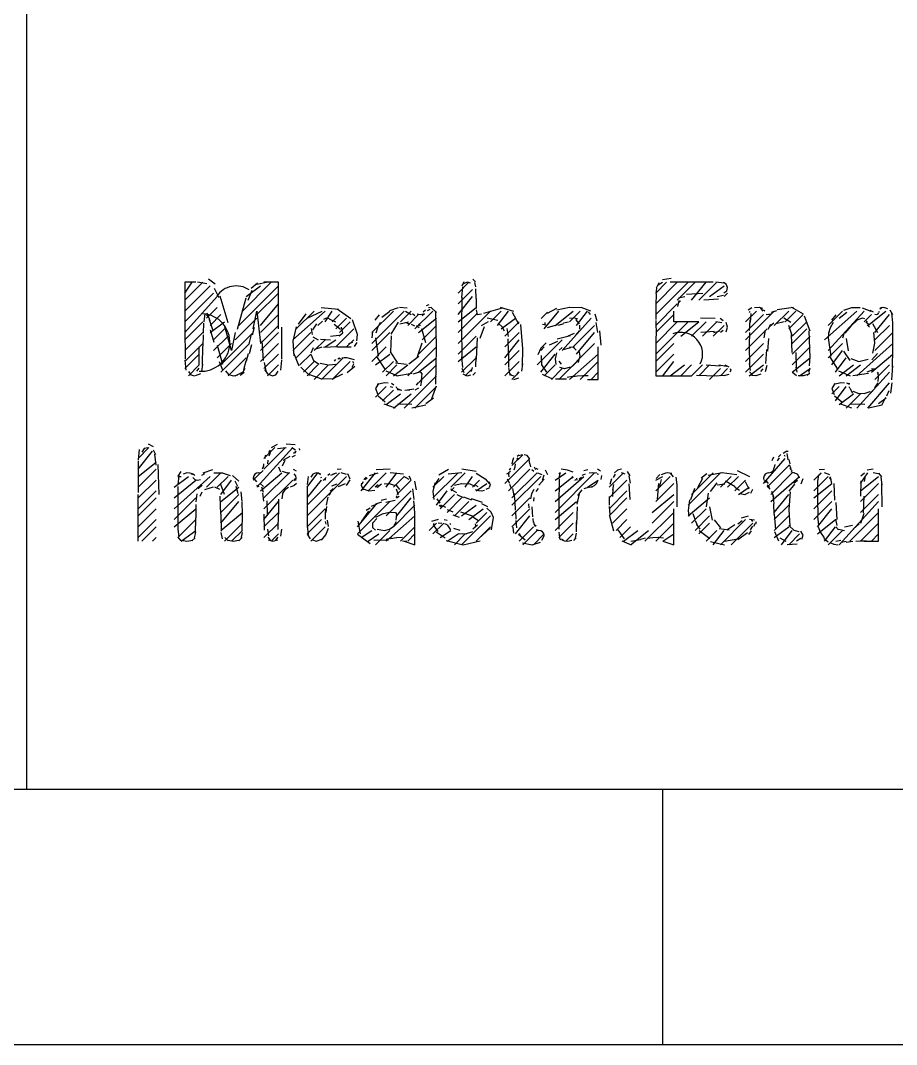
# Model space of a CAD drawing. Header units: millimetres. Extents: x 35 to 1147, y 31 to 824.
# Drawn here: x 762.07 to 791.32, y 31 to 65.18 of the extents above; entities that cross this region are included whole.
import ezdxf

# ---------------------------------------------------------------- set-up
doc = ezdxf.new("R2010")
doc.units = ezdxf.units.MM
for name, color, linetype in [('ARCS', 4, 'Continuous'), ('CURVES', 6, 'Continuous'), ('LINES', 7, 'Continuous'), ('RECTANGLES', 3, 'Continuous')]:
    doc.layers.add(name, color=color, linetype=linetype)

msp = doc.modelspace()

# ---------------------------------------------------------------- linework, layer by layer
at = {"layer": 'ARCS'}
for centre, radius, start, end in [((769.27, 55.54), 0.778, 55.7131, 146.3099), ((768.1, 54.43), 0.962, 266.5318, 86.3086), ((784.12, 54.04), 0.726, 333.4349, 111.8014)]:
    msp.add_arc(centre, radius, start, end, dxfattribs=at)
at = {"layer": 'CURVES'}
for p, q in [((767.92, 56.44), (767.56, 56.44)), ((767.56, 56.44), (767.56, 54.88)), ((768.288, 56.392), (767.98, 56.44)), ((768.57, 56.372), (768.347, 56.54)), ((769.986, 56.411), (769.776, 56.229)), ((770.286, 56.436), (769.961, 56.36)), ((770.68, 56.44), (770.2, 56.44)), ((770.68, 54.88), (770.68, 56.44)), ((776.873, 56.456), (776.804, 56.307)), ((776.98, 56.44), (776.844, 56.377)), ((777.101, 56.414), (776.98, 56.44)), ((777.265, 56.452), (777.173, 56.545)), ((777.279, 56.282), (777.245, 56.427)), ((783.387, 56.42), (783.292, 56.242)), ((783.511, 56.432), (783.357, 56.34)), ((783.794, 56.56), (783.503, 56.523)), ((784.48, 56.44), (783.76, 56.44)), ((785.2, 56.44), (784.48, 56.44)), ((785.553, 56.408), (785.285, 56.44)), ((785.636, 56.378), (785.538, 56.436)), ((768.701, 55.92), (768.55, 56.236)), ((769.799, 56.167), (769.657, 55.828)), ((776.831, 56.289), (776.8, 55.928)), ((777.28, 55.9), (777.271, 56.224)), ((783.307, 56.238), (783.281, 56.061)), ((783.298, 56.067), (783.284, 55.667)), ((784.854, 56.061), (784.307, 56.029)), ((785.557, 56.089), (785.649, 56.159)), ((785.68, 56.26), (785.636, 56.378)), ((785.649, 56.159), (785.68, 56.26)), ((769.004, 55.089), (768.734, 55.98)), ((769.589, 55.912), (769.3, 54.86)), ((776.806, 55.937), (776.8, 54.94)), ((777.28, 55.9), (777.287, 55.566)), ((784.057, 55.833), (784.005, 55.629)), ((784.109, 55.825), (784.013, 55.728)), ((784.253, 55.958), (784.039, 55.906)), ((784.882, 55.855), (785.375, 55.885)), ((785.327, 55.963), (785.545, 56.006)), ((768.22, 55.399), (768.195, 55.12)), ((768.405, 55.152), (768.307, 55.413)), ((769.84, 54.88), (769.96, 55.48)), ((769.96, 55.48), (770.08, 54.4)), ((771.593, 55.382), (771.346, 55.039)), ((772.127, 55.465), (771.635, 55.233)), ((772.683, 55.534), (772.106, 55.583)), ((773.099, 55.214), (772.643, 55.541)), ((774.397, 55.462), (774.134, 55.266)), ((774.686, 55.59), (774.391, 55.491)), ((774.983, 55.58), (774.722, 55.593)), ((775.117, 55.357), (774.924, 55.467)), ((775.158, 55.398), (775.241, 55.33)), ((775.32, 55.39), (775.42, 55.36)), ((775.42, 55.36), (775.52, 55.39)), ((775.479, 55.33), (775.562, 55.398)), ((775.596, 55.507), (775.518, 55.442)), ((775.709, 55.692), (775.614, 55.655)), ((775.734, 55.535), (775.649, 55.486)), ((775.78, 55.6), (775.693, 55.587)), ((775.96, 55.426), (775.78, 55.6)), ((775.96, 54.25), (775.94, 55.47)), ((777.28, 55.523), (777.317, 55.367)), ((777.285, 55.395), (777.338, 55.36)), ((777.331, 55.36), (777.458, 55.384)), ((778.156, 55.571), (777.526, 55.392)), ((778.539, 55.464), (778.1, 55.594)), ((778.712, 55.041), (778.498, 55.433)), ((779.666, 55.439), (779.458, 55.225)), ((779.963, 55.562), (779.653, 55.399)), ((780.404, 55.593), (779.98, 55.512)), ((780.823, 55.585), (780.414, 55.593)), ((781.116, 55.48), (780.796, 55.594)), ((781.107, 55.367), (781.036, 55.452)), ((781.324, 55.146), (781.253, 55.376)), ((783.284, 55.67), (783.28, 55.195)), ((783.88, 55.12), (783.88, 55.48)), ((786.493, 55.587), (786.368, 55.512)), ((786.418, 55.462), (786.4, 55.426)), ((786.458, 55.398), (786.432, 55.095)), ((786.741, 55.598), (786.579, 55.582)), ((786.851, 55.559), (786.729, 55.599)), ((786.871, 55.477), (786.79, 55.576)), ((786.883, 55.521), (786.922, 55.483)), ((786.97, 55.374), (787.076, 55.36)), ((786.976, 55.361), (787.118, 55.385)), ((787.147, 55.438), (787.322, 55.495)), ((787.877, 55.596), (787.335, 55.519)), ((788.215, 55.38), (787.822, 55.598)), ((789.661, 55.426), (789.409, 55.231)), ((789.813, 55.59), (789.544, 55.492)), ((790.106, 55.582), (789.813, 55.59)), ((790.478, 55.465), (790.182, 55.574)), ((790.426, 55.509), (790.537, 55.456)), ((790.591, 55.374), (790.66, 55.36)), ((790.66, 55.36), (790.706, 55.382)), ((790.706, 55.382), (790.72, 55.42)), ((790.735, 55.46), (790.72, 55.42)), ((790.841, 55.594), (790.762, 55.566)), ((790.817, 55.58), (790.766, 55.541)), ((790.9, 55.6), (790.793, 55.589)), ((791.027, 55.548), (790.9, 55.6)), ((791.195, 55.355), (791.111, 55.513)), ((791.2, 55.088), (791.167, 55.42)), ((768.184, 55.074), (768.165, 54.738)), ((768.298, 55.342), (768.28, 55.306)), ((768.494, 54.85), (768.384, 55.185)), ((771.953, 55.047), (771.821, 54.857)), ((772.159, 55.145), (772.001, 54.999)), ((772.278, 55.239), (772.184, 55.198)), ((772.373, 55.224), (772.278, 55.239)), ((772.6, 55.104), (772.393, 55.205)), ((772.759, 54.862), (772.548, 55.028)), ((773.32, 54.7), (773.151, 55.185)), ((774.049, 55.351), (773.904, 55.177)), ((774.08, 55.092), (773.988, 54.923)), ((774.679, 55.112), (774.433, 54.702)), ((775.029, 55.106), (774.733, 55.037)), ((775.077, 55.037), (774.968, 55.079)), ((775.234, 54.969), (775.128, 55.026)), ((775.431, 54.985), (775.367, 55.054)), ((777.681, 55.119), (777.449, 54.985)), ((778.011, 55.162), (777.657, 55.239)), ((778.156, 54.951), (778.018, 55.07)), ((778.84, 54.22), (778.778, 55.033)), ((779.505, 55.042), (779.656, 55.004)), ((779.572, 55.096), (779.582, 55.014)), ((779.661, 54.933), (780.017, 55.034)), ((780.202, 55.056), (780.027, 55.002)), ((780.37, 55.105), (780.203, 55.072)), ((780.549, 55.24), (780.404, 55.228)), ((780.675, 55.213), (780.576, 55.24)), ((780.736, 55.056), (780.618, 55.195)), ((781.344, 54.764), (781.29, 55.098)), ((783.28, 55.161), (783.29, 54.649)), ((784.72, 55.12), (783.88, 55.12)), ((785.265, 55.233), (784.78, 55.24)), ((785.482, 55.088), (785.283, 55.12)), ((785.532, 55.157), (785.431, 55.233)), ((785.68, 54.94), (785.633, 55.101)), ((786.422, 55.191), (786.404, 54.827)), ((787.116, 55.035), (787.025, 54.863)), ((787.222, 55.07), (787.09, 54.96)), ((787.573, 55.119), (787.285, 55.056)), ((787.794, 55.1), (787.558, 55.239)), ((788.434, 54.811), (788.242, 55.304)), ((789.2, 55.092), (789.108, 54.923)), ((789.289, 55.351), (789.144, 55.177)), ((790.015, 55.189), (789.792, 54.979)), ((790.18, 55.24), (789.99, 55.172)), ((790.257, 55.223), (790.18, 55.24)), ((790.355, 55.12), (790.272, 55.166)), ((790.384, 55.041), (790.299, 55.102)), ((790.696, 54.756), (790.527, 55.047)), ((791.2, 54.226), (791.194, 55.078)), ((767.56, 54.94), (767.565, 53.876)), ((768.168, 54.69), (768.16, 54.305)), ((768.536, 54.432), (768.42, 54.845)), ((769.12, 54.16), (768.88, 55)), ((769.24, 54.76), (769.12, 54.16)), ((769.774, 54.692), (769.694, 54.387)), ((769.877, 54.931), (769.807, 54.671)), ((770.795, 53.875), (770.8, 54.94)), ((771.28, 54.951), (771.166, 54.477)), ((771.777, 54.896), (771.805, 54.701)), ((772.71, 54.647), (772.828, 54.756)), ((772.828, 54.756), (772.794, 54.94)), ((773.301, 54.48), (773.32, 54.7)), ((773.82, 54.802), (773.8, 54.58)), ((773.988, 54.923), (773.934, 54.739)), ((775.382, 54.923), (775.291, 54.987)), ((775.599, 54.42), (775.471, 54.889)), ((776.8, 54.94), (776.806, 53.943)), ((777.548, 54.955), (777.406, 54.565)), ((778.227, 54.805), (778.156, 54.951)), ((778.359, 54.634), (778.32, 54.894)), ((780.358, 54.655), (780.57, 54.741)), ((780.619, 54.686), (780.736, 54.821)), ((780.745, 54.869), (780.746, 55.01)), ((781.458, 54.339), (781.418, 54.819)), ((784.788, 54.774), (785.237, 54.804)), ((785.205, 54.763), (785.404, 54.806)), ((785.441, 54.771), (785.532, 54.844)), ((785.634, 54.78), (785.68, 54.94)), ((786.406, 54.758), (786.4, 54.34)), ((786.939, 54.84), (786.886, 54.582)), ((787.836, 54.662), (787.72, 54.996)), ((787.84, 54.1), (787.809, 54.697)), ((788.437, 53.915), (788.401, 54.823)), ((789.06, 54.802), (789.04, 54.58)), ((789.108, 54.923), (789.054, 54.739)), ((789.576, 54.754), (789.52, 54.577)), ((789.792, 54.979), (789.595, 54.738)), ((790.421, 54.941), (790.34, 55.015)), ((790.599, 54.404), (790.559, 54.764)), ((769.779, 54.354), (769.701, 54.052)), ((770.132, 54.487), (770.178, 53.829)), ((771.166, 54.487), (771.197, 53.984)), ((771.834, 54.622), (772.015, 54.523)), ((772.087, 54.545), (772.42, 54.52)), ((772.42, 54.64), (772.701, 54.679)), ((773.03, 54.4), (773.162, 54.436)), ((773.225, 54.301), (773.317, 54.429)), ((773.92, 54.58), (774.01, 53.973)), ((774.442, 54.647), (774.421, 54.123)), ((775.328, 53.96), (775.479, 54.414)), ((777.323, 54.584), (777.28, 53.878)), ((778.36, 54.101), (778.35, 54.547)), ((779.622, 54.414), (779.442, 54.242)), ((779.996, 54.467), (779.722, 54.338)), ((780.429, 54.655), (779.992, 54.54)), ((783.28, 54.64), (783.28, 53.32)), ((787.04, 54.562), (787.01, 54.143)), ((789.04, 54.58), (789.13, 53.972)), ((789.64, 54.565), (789.708, 54.153)), ((790.526, 54.078), (790.599, 54.41)), ((768.149, 53.691), (768.159, 54.294)), ((768.642, 54.337), (768.818, 53.704)), ((769.669, 54.056), (769.606, 53.806)), ((771.187, 54.082), (771.366, 53.649)), ((771.843, 54.251), (771.762, 54.076)), ((771.764, 54.045), (771.857, 53.832)), ((772.127, 54.277), (771.888, 54.194)), ((772.66, 54.28), (772.192, 54.257)), ((772.66, 54.28), (773.109, 54.287)), ((774.41, 54.117), (774.65, 53.764)), ((775.933, 53.043), (775.96, 54.237)), ((778.36, 54.1), (778.367, 53.617)), ((778.833, 53.655), (778.84, 54.22)), ((779.442, 54.242), (779.34, 54.021)), ((779.968, 54.082), (779.921, 53.887)), ((780.153, 54.267), (780.056, 54.174)), ((780.44, 54.255), (780.184, 54.18)), ((780.565, 54.261), (780.404, 54.275)), ((780.622, 54.178), (780.523, 54.269)), ((780.76, 53.98), (780.719, 54.161)), ((781.36, 53.2), (781.36, 54.28)), ((786.4, 54.34), (786.406, 53.651)), ((786.955, 53.734), (786.985, 54.2)), ((787.96, 54.1), (787.966, 53.586)), ((789.552, 54.136), (789.758, 53.832)), ((790.498, 53.85), (790.689, 54.063)), ((791.19, 53.596), (791.2, 54.22)), ((767.56, 53.842), (767.593, 53.502)), ((768.121, 53.459), (768.16, 53.71)), ((768.7, 53.799), (768.817, 53.513)), ((769.529, 53.532), (769.611, 53.813)), ((770.204, 53.759), (770.257, 53.485)), ((770.768, 53.504), (770.8, 53.842)), ((771.857, 53.832), (772.038, 53.705)), ((772.075, 53.74), (772.354, 53.682)), ((772.377, 53.681), (772.599, 53.705)), ((772.556, 53.802), (772.6, 53.86)), ((772.723, 53.911), (772.662, 53.876)), ((772.741, 53.905), (772.72, 53.86)), ((772.888, 53.92), (772.805, 53.905)), ((772.993, 53.913), (772.874, 53.92)), ((773.219, 53.852), (773.01, 53.912)), ((773.143, 53.609), (773.199, 53.722)), ((773.2, 53.734), (773.165, 53.795)), ((773.958, 53.96), (774.233, 53.538)), ((774.595, 53.746), (774.957, 53.703)), ((775.035, 53.716), (775.369, 53.973)), ((776.8, 53.952), (776.831, 53.591)), ((777.27, 53.622), (777.28, 53.961)), ((778.805, 53.475), (778.84, 53.716)), ((779.456, 53.991), (779.468, 53.689)), ((779.468, 53.689), (779.637, 53.443)), ((779.921, 53.887), (779.947, 53.692)), ((780.049, 53.804), (780.125, 53.707)), ((780.503, 53.64), (780.681, 53.819)), ((780.698, 53.761), (780.76, 53.98)), ((785.427, 53.642), (784.96, 53.669)), ((785.647, 53.633), (785.382, 53.675)), ((785.737, 53.607), (785.6, 53.668)), ((786.4, 53.725), (786.433, 53.499)), ((786.947, 53.458), (786.997, 53.675)), ((788.419, 53.646), (788.438, 53.962)), ((789.079, 53.96), (789.35, 53.54)), ((789.792, 53.897), (790.058, 53.8)), ((790.056, 53.8), (790.371, 53.878)), ((767.683, 53.467), (767.761, 53.35)), ((767.761, 53.35), (767.885, 53.322)), ((767.919, 53.324), (768.097, 53.394)), ((767.962, 53.472), (768.033, 53.57)), ((768.915, 53.479), (769.021, 53.366)), ((769.021, 53.366), (769.18, 53.32)), ((769.18, 53.32), (769.323, 53.345)), ((769.402, 53.338), (769.535, 53.434)), ((769.483, 53.404), (769.572, 53.568)), ((770.214, 53.531), (770.318, 53.382)), ((770.318, 53.382), (770.458, 53.323)), ((770.475, 53.322), (770.6, 53.35)), ((770.6, 53.35), (770.677, 53.468)), ((771.427, 53.607), (771.724, 53.324)), ((771.722, 53.357), (772.121, 53.214)), ((772.488, 53.22), (772.838, 53.379)), ((772.979, 53.424), (773.232, 53.636)), ((774.269, 53.48), (774.661, 53.321)), ((774.625, 53.322), (775.145, 53.401)), ((775.418, 53.455), (775.186, 53.375)), ((775.452, 53.431), (775.402, 53.437)), ((775.48, 53.378), (775.452, 53.431)), ((775.461, 53.177), (775.478, 53.39)), ((776.804, 53.573), (776.873, 53.424)), ((776.844, 53.383), (776.98, 53.32)), ((776.98, 53.32), (777.104, 53.347)), ((777.127, 53.456), (777.159, 53.597)), ((777.174, 53.336), (777.266, 53.43)), ((778.36, 53.597), (778.395, 53.39)), ((778.368, 53.447), (778.449, 53.345)), ((778.388, 53.362), (778.54, 53.32)), ((778.64, 53.351), (778.714, 53.453)), ((779.484, 53.378), (779.834, 53.214)), ((780.062, 53.605), (780.239, 53.561)), ((780.247, 53.561), (780.44, 53.622)), ((780.871, 53.316), (780.662, 53.301)), ((781.026, 53.318), (780.847, 53.318)), ((783.28, 53.32), (784.48, 53.32)), ((784.636, 53.334), (785.311, 53.321)), ((785.236, 53.32), (785.577, 53.34)), ((785.566, 53.324), (785.737, 53.375)), ((785.766, 53.446), (785.8, 53.5)), ((785.8, 53.5), (785.774, 53.55)), ((786.407, 53.452), (786.517, 53.331)), ((786.475, 53.339), (786.622, 53.323)), ((786.639, 53.324), (786.799, 53.382)), ((786.794, 53.467), (786.868, 53.555)), ((787.851, 53.438), (787.977, 53.325)), ((787.96, 53.607), (787.993, 53.434)), ((788.039, 53.332), (788.199, 53.324)), ((788.216, 53.325), (788.384, 53.378)), ((788.341, 53.339), (788.421, 53.42)), ((788.397, 53.434), (788.438, 53.582)), ((789.387, 53.482), (789.776, 53.321)), ((789.857, 53.323), (790.385, 53.401)), ((790.545, 53.519), (790.327, 53.444)), ((790.615, 53.544), (790.487, 53.552)), ((790.72, 53.387), (790.685, 53.435)), ((790.72, 53.26), (790.709, 53.432)), ((791.165, 53.182), (791.197, 53.653)), ((772.121, 53.214), (772.539, 53.225)), ((774.021, 53.062), (773.92, 52.899)), ((774.22, 53.08), (773.982, 53.025)), ((774.346, 53.07), (774.22, 53.08)), ((774.537, 53.006), (774.457, 53.056)), ((775.296, 53.002), (775.351, 53.084)), ((775.435, 52.98), (775.474, 53.157)), ((775.81, 52.56), (775.959, 52.984)), ((778.54, 53.2), (778.707, 53.251)), ((779.931, 53.216), (780.299, 53.222)), ((780.504, 53.297), (780.328, 53.265)), ((780.662, 53.301), (780.454, 53.277)), ((781, 53.2), (781.36, 53.2)), ((789.261, 53.062), (789.16, 52.899)), ((789.46, 53.08), (789.222, 53.025)), ((789.58, 53.072), (789.46, 53.08)), ((789.76, 53.049), (789.652, 53.075)), ((789.751, 53.027), (789.68, 53.063)), ((790.597, 52.917), (790.663, 53.018)), ((790.65, 52.965), (790.7, 53.097)), ((790.703, 53.127), (790.72, 53.26)), ((791.13, 52.739), (791.179, 53.079)), ((773.92, 52.899), (773.999, 52.697)), ((774.013, 52.646), (774.249, 52.446)), ((774.504, 52.927), (774.408, 52.954)), ((774.64, 52.9), (774.619, 52.945)), ((774.64, 52.9), (774.671, 52.848)), ((774.672, 52.857), (774.805, 52.84)), ((774.674, 52.878), (774.753, 52.848)), ((774.908, 52.84), (775.072, 52.846)), ((774.987, 52.848), (775.208, 52.884)), ((775.247, 52.848), (775.373, 52.911)), ((789.16, 52.899), (789.239, 52.697)), ((789.253, 52.646), (789.489, 52.446)), ((789.76, 52.9), (789.734, 52.949)), ((789.76, 52.9), (789.854, 52.742)), ((789.865, 52.8), (790.066, 52.73)), ((790.025, 52.733), (790.275, 52.725)), ((790.237, 52.723), (790.444, 52.789)), ((790.447, 52.758), (790.532, 52.829)), ((790.999, 52.652), (791.073, 52.823)), ((774.207, 52.387), (774.579, 52.248)), ((774.673, 52.378), (775.139, 52.37)), ((775.139, 52.25), (775.601, 52.354)), ((775.6, 52.391), (775.856, 52.581)), ((789.447, 52.387), (789.819, 52.248)), ((789.793, 52.378), (790.259, 52.37)), ((790.379, 52.25), (790.841, 52.354)), ((790.72, 52.391), (790.976, 52.581)), ((766.513, 50.951), (766.342, 51.037)), ((770.64, 51.028), (770.443, 50.917)), ((771.237, 51.016), (770.943, 51.039)), ((766.033, 50.858), (766, 50.518)), ((766.201, 50.89), (766.123, 50.773)), ((766.325, 50.918), (766.201, 50.89)), ((766.594, 50.679), (766.513, 50.831)), ((766.599, 50.337), (766.556, 50.698)), ((770.249, 50.672), (770.215, 50.543)), ((770.408, 50.832), (770.354, 50.76)), ((770.41, 50.743), (770.362, 50.633)), ((770.943, 50.919), (770.65, 50.88)), ((771.063, 50.629), (770.826, 50.487)), ((771.253, 50.835), (771.134, 50.917)), ((771.137, 50.611), (771.252, 50.665)), ((771.191, 50.737), (771.28, 50.806)), ((771.228, 50.734), (771.267, 50.792)), ((771.396, 50.837), (771.391, 50.892)), ((778.681, 50.585), (778.636, 50.522)), ((778.713, 50.667), (778.649, 50.623)), ((778.833, 50.677), (778.655, 50.633)), ((778.991, 50.655), (778.882, 50.679)), ((779.069, 50.562), (778.991, 50.655)), ((787.213, 50.598), (787.16, 50.485)), ((787.46, 50.695), (787.374, 50.616)), ((787.66, 50.8), (787.535, 50.721)), ((787.599, 50.63), (787.577, 50.667)), ((787.697, 50.787), (787.632, 50.793)), ((787.7, 50.517), (787.671, 50.729)), ((766.005, 50.484), (766, 49.42)), ((766.697, 49.355), (766.668, 50.359)), ((770.151, 50.216), (770.193, 50.314)), ((770.187, 50.262), (770.2, 50.38)), ((770.331, 50.499), (770.32, 50.38)), ((770.682, 50.285), (770.756, 50.113)), ((770.902, 50.486), (770.803, 50.301)), ((778.493, 50.484), (778.48, 50.38)), ((778.53, 50.578), (778.493, 50.484)), ((778.549, 50.179), (778.587, 50.275)), ((778.587, 50.275), (778.6, 50.38)), ((779.08, 50.38), (779.055, 50.524)), ((779.08, 50.38), (779.098, 50.278)), ((779.218, 50.278), (779.264, 50.195)), ((787.228, 50.197), (787.24, 50.26)), ((787.258, 50.362), (787.24, 50.26)), ((787.404, 50.575), (787.333, 50.478)), ((787.725, 50.524), (787.753, 50.379)), ((787.74, 50.356), (787.796, 50.223)), ((767.354, 49.976), (767.32, 49.688)), ((767.421, 50.125), (767.327, 49.963)), ((767.62, 50.08), (767.501, 50.035)), ((767.721, 50.071), (767.62, 50.08)), ((767.817, 50.043), (767.721, 50.071)), ((767.848, 50.013), (767.773, 50.051)), ((767.827, 49.925), (767.896, 49.861)), ((767.893, 49.995), (767.838, 50.051)), ((768.122, 50.005), (768.228, 50.052)), ((768.478, 50.178), (768.162, 50.065)), ((768.829, 50.071), (768.525, 50.063)), ((769.084, 49.979), (768.811, 50.072)), ((769.361, 49.799), (769.145, 49.995)), ((769.856, 49.974), (769.84, 49.9)), ((769.84, 49.9), (769.853, 49.833)), ((769.898, 50.032), (769.856, 49.974)), ((769.862, 49.908), (769.901, 49.838)), ((769.956, 50.068), (769.898, 50.032)), ((770.02, 50.08), (769.956, 50.068)), ((770.02, 50.08), (770.113, 50.106)), ((770.113, 50.106), (770.171, 50.162)), ((770.806, 50.135), (770.98, 50.08)), ((771.065, 50.068), (770.98, 50.08)), ((771.287, 50.135), (771.185, 50.188)), ((771.261, 49.98), (771.212, 50.041)), ((771.28, 49.9), (771.261, 49.98)), ((771.262, 49.821), (771.28, 49.9)), ((771.673, 49.959), (771.64, 49.685)), ((771.826, 50.039), (771.764, 49.939)), ((771.94, 50.08), (771.826, 50.039)), ((772.037, 50.069), (771.94, 50.08)), ((772.094, 50.037), (772.009, 50.072)), ((772.084, 50.009), (772.033, 50.054)), ((772.12, 49.9), (772.108, 49.936)), ((772.201, 49.845), (772.281, 49.919)), ((772.24, 49.9), (772.246, 49.838)), ((772.402, 50.047), (772.328, 49.992)), ((772.532, 50.039), (772.422, 49.993)), ((772.622, 50.066), (772.494, 50.033)), ((772.78, 50.2), (772.643, 50.188)), ((772.952, 50.026), (772.78, 50.08)), ((773.077, 49.866), (773.003, 50.047)), ((773.612, 49.935), (773.539, 49.852)), ((773.649, 49.903), (773.573, 49.847)), ((774.001, 50.074), (773.707, 49.974)), ((774.417, 50.199), (773.95, 50.175)), ((774.856, 50.036), (774.417, 50.079)), ((775.051, 49.852), (774.871, 49.956)), ((775.113, 49.844), (775.051, 49.972)), ((776.363, 50.186), (776.033, 50.007)), ((776.803, 50.079), (776.354, 50.039)), ((777.282, 50.124), (776.808, 50.199)), ((777.589, 49.863), (777.281, 50.055)), ((778.359, 50.069), (778.298, 50.032)), ((778.379, 50.064), (778.36, 50.02)), ((778.36, 50.02), (778.378, 49.942)), ((778.361, 50.091), (778.429, 50.135)), ((778.395, 50.171), (778.443, 50.236)), ((779.144, 50.195), (779.215, 50.13)), ((779.281, 50.23), (779.346, 50.203)), ((779.49, 50.012), (779.339, 50.072)), ((779.5, 49.84), (779.56, 50.013)), ((779.68, 50.016), (779.598, 50.171)), ((780.078, 50.074), (780.04, 49.906)), ((780.101, 50.08), (780.045, 50.045)), ((780.329, 50.174), (780.123, 50.2)), ((780.526, 50.107), (780.329, 50.174)), ((780.52, 49.9), (780.485, 49.955)), ((780.64, 49.9), (780.646, 49.838)), ((780.721, 49.845), (780.801, 49.919)), ((780.798, 49.924), (780.728, 49.872)), ((780.921, 50.036), (780.811, 49.987)), ((781.011, 50.184), (780.881, 50.149)), ((781.18, 50.08), (781.056, 50.068)), ((781.315, 50.068), (781.18, 50.08)), ((781.438, 50.136), (781.331, 50.197)), ((781.36, 50.017), (781.346, 50.059)), ((781.459, 49.853), (781.479, 49.987)), ((781.928, 50.038), (781.864, 49.919)), ((782.005, 50.168), (781.903, 50.084)), ((782.14, 50.2), (782.005, 50.168)), ((782.257, 50.037), (782.14, 50.08)), ((782.428, 49.984), (782.335, 50.128)), ((782.437, 49.739), (782.394, 49.981)), ((783.413, 50.029), (783.299, 49.886)), ((783.641, 50.076), (783.466, 50.009)), ((783.817, 50.056), (783.658, 50.077)), ((783.874, 49.944), (783.77, 50.066)), ((784, 49.676), (783.965, 49.94)), ((784.983, 50.05), (784.793, 49.897)), ((785.493, 50.08), (785.03, 49.989)), ((785.987, 50.01), (785.49, 50.08)), ((786.422, 49.943), (786.006, 50.145)), ((786.896, 49.975), (786.88, 49.9)), ((786.88, 49.9), (786.891, 49.839)), ((786.938, 50.033), (786.896, 49.975)), ((786.996, 50.068), (786.938, 50.033)), ((787.06, 50.08), (786.996, 50.068)), ((787.06, 50.08), (787.135, 50.097)), ((787.135, 50.097), (787.193, 50.139)), ((787.193, 50.139), (787.228, 50.197)), ((787.762, 50.226), (787.832, 50.146)), ((787.787, 50.12), (787.9, 50.08)), ((788.027, 50.027), (787.9, 50.08)), ((788.08, 49.897), (788.027, 50.027)), ((788.715, 50.011), (788.68, 49.795)), ((788.805, 50.071), (788.688, 49.953)), ((788.919, 50.196), (788.732, 50.18)), ((789.094, 50.009), (788.919, 50.076)), ((789.151, 49.837), (789.08, 49.929)), ((789.158, 49.721), (789.113, 49.947)), ((790.246, 50.072), (790.133, 49.966)), ((790.278, 49.979), (790.24, 49.795)), ((790.54, 50.2), (790.343, 50.17)), ((790.71, 50.044), (790.54, 50.08)), ((790.833, 49.948), (790.733, 50.065)), ((790.84, 49.675), (790.803, 49.932)), ((767.326, 49.628), (767.32, 48.94)), ((767.896, 49.861), (767.98, 49.84)), ((767.98, 49.84), (768.081, 49.857)), ((768.142, 49.67), (768.004, 49.551)), ((768.503, 49.596), (768.212, 49.508)), ((768.726, 49.525), (768.562, 49.599)), ((768.877, 49.361), (768.756, 49.685)), ((769.329, 49.62), (769.241, 49.799)), ((769.333, 49.377), (769.273, 49.623)), ((769.901, 49.838), (769.955, 49.783)), ((769.955, 49.663), (770.033, 49.62)), ((770.181, 49.621), (770.084, 49.708)), ((770.188, 49.428), (770.129, 49.598)), ((771.024, 49.59), (770.892, 49.516)), ((771.086, 49.614), (771.194, 49.659)), ((771.194, 49.659), (771.285, 49.732)), ((771.198, 49.814), (771.249, 49.888)), ((771.646, 49.638), (771.64, 48.94)), ((772.18, 49.84), (772.219, 49.855)), ((772.512, 49.561), (772.413, 49.47)), ((772.628, 49.702), (772.455, 49.635)), ((772.692, 49.618), (772.925, 49.724)), ((772.955, 49.656), (773.075, 49.843)), ((773.454, 49.73), (773.44, 49.66)), ((773.44, 49.66), (773.524, 49.508)), ((773.517, 49.783), (773.473, 49.703)), ((773.915, 49.608), (774.013, 49.685)), ((774.127, 49.705), (773.965, 49.578)), ((774.39, 49.717), (774.21, 49.699)), ((774.558, 49.659), (774.39, 49.717)), ((774.74, 49.528), (774.615, 49.677)), ((775.297, 49.509), (775.242, 49.805)), ((775.9, 49.743), (775.841, 49.46)), ((776.033, 49.887), (775.884, 49.657)), ((776.443, 49.559), (776.465, 49.491)), ((776.552, 49.587), (776.449, 49.476)), ((776.794, 49.717), (776.566, 49.662)), ((777.037, 49.702), (776.784, 49.717)), ((777.248, 49.623), (777.063, 49.712)), ((777.268, 49.669), (777.343, 49.624)), ((777.725, 49.722), (777.591, 49.877)), ((777.619, 49.532), (777.737, 49.588)), ((777.76, 49.67), (777.72, 49.774)), ((777.731, 49.608), (777.76, 49.663)), ((778.317, 49.88), (778.395, 49.733)), ((778.463, 49.556), (778.405, 49.695)), ((778.558, 49.317), (778.506, 49.559)), ((779.358, 49.562), (779.276, 49.456)), ((779.375, 49.665), (779.55, 49.867)), ((780.053, 49.876), (780.044, 48.992)), ((780.58, 49.84), (780.619, 49.855)), ((781.06, 49.6), (780.881, 49.541)), ((781.06, 49.6), (781.173, 49.615)), ((781.141, 49.611), (781.235, 49.656)), ((781.235, 49.656), (781.31, 49.735)), ((781.31, 49.735), (781.35, 49.824)), ((781.798, 49.878), (781.747, 49.691)), ((781.848, 49.563), (781.84, 49.293)), ((781.867, 49.691), (781.842, 49.499)), ((782.425, 49.187), (782.397, 49.708)), ((783.369, 49.721), (783.323, 49.199)), ((783.458, 49.857), (783.405, 49.632)), ((784, 48.945), (783.994, 49.705)), ((784.847, 49.886), (784.671, 49.575)), ((785.316, 49.746), (785.102, 49.452)), ((785.59, 49.706), (785.331, 49.668)), ((785.931, 49.612), (785.615, 49.804)), ((785.923, 49.603), (786.078, 49.505)), ((786.4, 49.54), (786.274, 49.784)), ((786.912, 49.837), (786.951, 49.752)), ((786.967, 49.812), (787.029, 49.722)), ((787.002, 49.678), (787.075, 49.604)), ((787.096, 49.537), (787.012, 49.651)), ((787.913, 49.7), (787.723, 49.463)), ((787.887, 49.74), (788.018, 49.837)), ((788.138, 49.717), (788.2, 49.894)), ((788.686, 49.795), (788.68, 49.18)), ((789.263, 49.165), (789.233, 49.722)), ((790.127, 49.809), (790.12, 49.3)), ((790.84, 48.945), (790.834, 49.706)), ((767.96, 49.374), (767.921, 49.114)), ((768.124, 49.431), (768.053, 49.285)), ((768.76, 48.701), (768.732, 49.304)), ((769.475, 49.119), (769.437, 49.441)), ((770.199, 49.13), (770.167, 49.397)), ((770.835, 49.446), (770.801, 49.213)), ((770.892, 49.516), (770.81, 49.378)), ((772.332, 49.263), (772.274, 49)), ((772.456, 49.487), (772.379, 49.323)), ((773.516, 49.545), (773.698, 49.482)), ((773.686, 49.483), (773.904, 49.505)), ((774.622, 49.245), (774.714, 49.3)), ((774.625, 49.26), (774.638, 49.316)), ((774.688, 49.349), (774.628, 49.53)), ((775.218, 49.189), (775.174, 49.547)), ((775.841, 49.455), (775.874, 49.191)), ((776.473, 49.516), (776.625, 49.421)), ((776.637, 49.359), (776.849, 49.26)), ((776.86, 49.276), (777.128, 49.18)), ((777.492, 49.09), (777.133, 49.216)), ((777.25, 49.523), (777.364, 49.489)), ((777.364, 49.489), (777.485, 49.481)), ((777.474, 49.48), (777.567, 49.5)), ((778.587, 49.118), (778.551, 49.398)), ((779.137, 49.374), (779.094, 49.216)), ((779.206, 49.52), (779.137, 49.374)), ((779.206, 49.253), (779.202, 49.135)), ((780.721, 49.384), (780.643, 49.031)), ((780.81, 49.517), (780.667, 49.328)), ((781.72, 49.292), (781.729, 48.998)), ((784.573, 49.555), (784.438, 49.181)), ((785.026, 49.397), (784.96, 48.94)), ((786.078, 49.385), (786.265, 49.362)), ((786.252, 49.362), (786.412, 49.43)), ((786.455, 49.402), (786.52, 49.54)), ((787.218, 49.271), (787.159, 49.458)), ((787.236, 49.061), (787.2, 49.325)), ((787.765, 49.444), (787.72, 48.86)), ((790.213, 48.742), (790.24, 49.3)), ((767.32, 48.94), (767.326, 48.179)), ((767.93, 49.026), (767.92, 48.58)), ((769.48, 48.7), (769.468, 49.098)), ((770.32, 48.7), (770.311, 49.146)), ((770.688, 49.203), (770.68, 48.7)), ((771.64, 48.94), (771.646, 48.253)), ((772.256, 48.878), (772.242, 48.692)), ((772.29, 48.955), (772.263, 48.757)), ((773.743, 48.895), (773.61, 48.823)), ((773.967, 49.038), (773.779, 48.959)), ((774.123, 49.099), (773.925, 49.03)), ((774.296, 49.198), (774.116, 49.152)), ((774.274, 49.096), (774.576, 49.164)), ((775.234, 48.751), (775.209, 49.142)), ((775.973, 49.212), (776.073, 49.065)), ((776.044, 48.997), (776.143, 48.935)), ((776.094, 49.011), (776.262, 48.934)), ((777.679, 48.94), (777.471, 49.05)), ((777.783, 48.769), (777.646, 48.905)), ((778.6, 48.83), (778.587, 49.108)), ((779.055, 48.909), (779.042, 49.046)), ((779.166, 48.777), (779.153, 48.94)), ((780.043, 49.088), (780.04, 48.198)), ((780.662, 48.948), (780.64, 48.364)), ((781.727, 48.956), (781.753, 48.683)), ((783.88, 47.68), (783.88, 48.88)), ((784.406, 49.174), (784.36, 48.82)), ((785.08, 48.94), (785.159, 48.5)), ((787.24, 48.7), (787.229, 49.04)), ((788.68, 49.18), (788.69, 48.653)), ((789.299, 49.086), (789.329, 48.52)), ((790.72, 47.8), (790.72, 48.88)), ((767.913, 48.057), (767.92, 48.58)), ((768.76, 48.7), (768.766, 48.135)), ((769.473, 48.147), (769.48, 48.7)), ((770.2, 48.7), (770.207, 48.168)), ((770.673, 48.183), (770.68, 48.7)), ((772.242, 48.687), (772.24, 48.533)), ((773.691, 48.796), (773.454, 48.462)), ((773.972, 48.559), (773.849, 48.417)), ((774.147, 48.704), (773.929, 48.587)), ((774.389, 48.757), (774.147, 48.704)), ((774.587, 48.74), (774.427, 48.759)), ((774.64, 48.7), (774.598, 48.757)), ((774.61, 48.503), (774.64, 48.7)), ((775.24, 47.68), (775.24, 48.76)), ((776.313, 48.853), (776.511, 48.774)), ((776.507, 48.676), (776.717, 48.605)), ((777.199, 48.619), (776.77, 48.767)), ((777.367, 48.477), (777.171, 48.605)), ((777.864, 48.592), (777.783, 48.769)), ((777.8, 48.177), (777.864, 48.591)), ((778.6, 48.805), (778.608, 48.538)), ((779.177, 48.607), (779.166, 48.768)), ((779.196, 48.427), (779.19, 48.559)), ((781.739, 48.648), (781.868, 48.142)), ((784.36, 48.82), (784.383, 48.631)), ((784.521, 48.726), (784.585, 48.532)), ((786.365, 48.634), (786.135, 48.569)), ((787.24, 48.7), (787.278, 48.184)), ((787.72, 48.858), (787.753, 48.295)), ((788.681, 48.631), (788.719, 48.332)), ((790.133, 48.395), (790.236, 48.734)), ((767.32, 48.205), (767.357, 47.947)), ((770.32, 48.196), (770.354, 47.974)), ((770.764, 47.969), (770.8, 48.196)), ((771.64, 48.312), (771.673, 48.025)), ((772.24, 48.457), (772.266, 48.367)), ((772.271, 48.01), (772.352, 48.236)), ((772.356, 48.293), (772.317, 48.495)), ((773.334, 48.462), (773.407, 48.046)), ((773.821, 48.425), (773.821, 48.256)), ((773.821, 48.256), (773.924, 48.169)), ((773.979, 48.198), (774.22, 48.16)), ((774.22, 48.16), (774.387, 48.194)), ((774.387, 48.194), (774.537, 48.304)), ((774.537, 48.304), (774.621, 48.455)), ((776.02, 48.52), (775.79, 48.451)), ((775.867, 48.39), (775.844, 48.319)), ((775.866, 48.314), (776.006, 48.126)), ((776.142, 48.392), (776.02, 48.4)), ((776.322, 48.488), (776.213, 48.515)), ((776.313, 48.345), (776.241, 48.382)), ((776.32, 48.34), (776.423, 48.177)), ((776.44, 48.34), (776.415, 48.389)), ((776.528, 48.234), (776.74, 48.169)), ((777.178, 48.21), (777.325, 48.34)), ((777.269, 48.306), (777.263, 48.382)), ((777.375, 47.891), (777.747, 48.229)), ((778.505, 48.27), (778.536, 48.064)), ((778.606, 48.489), (778.627, 48.242)), ((779.2, 48.444), (779.216, 48.345)), ((779.211, 48.378), (779.255, 48.287)), ((779.233, 48.356), (779.286, 48.307)), ((780.63, 48.111), (780.64, 48.442)), ((784.594, 48.486), (784.691, 48.293)), ((784.641, 48.357), (784.756, 48.197)), ((785.234, 48.512), (785.448, 48.246)), ((785.393, 48.227), (785.736, 48.176)), ((785.649, 48.181), (785.916, 48.355)), ((786.165, 48.482), (786.017, 48.368)), ((786.579, 48.503), (786.409, 48.517)), ((786.444, 48.18), (786.521, 48.3)), ((786.52, 48.46), (786.477, 48.518)), ((786.554, 48.301), (786.609, 48.405)), ((786.622, 48.381), (786.64, 48.46)), ((787.721, 48.317), (787.9, 48.16)), ((788.698, 48.295), (788.776, 48.085)), ((789.282, 48.529), (789.324, 48.321)), ((789.29, 48.28), (789.381, 48.178)), ((789.395, 48.203), (789.58, 48.16)), ((789.58, 48.28), (789.849, 48.337)), ((789.871, 48.197), (790.07, 48.382)), ((767.327, 47.932), (767.427, 47.815)), ((767.795, 47.809), (767.908, 47.915)), ((767.884, 47.905), (767.92, 48.086)), ((768.76, 48.085), (768.8, 47.875)), ((768.891, 47.919), (769.002, 47.81)), ((769.357, 47.809), (769.469, 47.918)), ((769.439, 47.872), (769.48, 48.084)), ((770.327, 47.931), (770.403, 47.828)), ((770.595, 47.827), (770.673, 47.93)), ((771.647, 48.037), (771.74, 47.877)), ((771.94, 47.8), (772.13, 47.867)), ((772.117, 47.828), (772.271, 48.01)), ((773.326, 48.036), (773.747, 47.716)), ((774.454, 47.896), (774.285, 47.85)), ((774.625, 47.91), (774.433, 47.882)), ((774.822, 47.92), (774.637, 47.911)), ((775.948, 48.109), (776.255, 47.915)), ((776.685, 48.053), (776.972, 48.045)), ((776.925, 48.043), (777.171, 48.118)), ((778.694, 48.035), (778.926, 47.844)), ((778.723, 48.069), (778.751, 47.998)), ((779.286, 48.187), (779.38, 48.16)), ((779.444, 48.148), (779.38, 48.16)), ((779.502, 48.112), (779.444, 48.148)), ((779.477, 47.828), (779.56, 47.98)), ((779.544, 48.054), (779.502, 48.112)), ((779.56, 47.98), (779.544, 48.054)), ((780.04, 48.1), (780.072, 47.916)), ((780.051, 47.919), (780.096, 47.849)), ((780.134, 47.882), (780.199, 47.835)), ((780.142, 47.849), (780.238, 47.813)), ((780.544, 47.821), (780.627, 47.913)), ((780.601, 47.899), (780.639, 48.07)), ((782.012, 48.18), (782.226, 47.873)), ((782.446, 47.802), (782.774, 47.859)), ((782.933, 47.902), (782.777, 47.85)), ((783.187, 47.913), (782.994, 47.883)), ((783.381, 47.919), (783.187, 47.913)), ((783.54, 47.9), (783.366, 47.92)), ((784.727, 48.155), (785.088, 47.887)), ((785.58, 47.801), (786.023, 47.874)), ((786.016, 47.85), (786.346, 48.089)), ((786.385, 48.023), (786.477, 48.144)), ((787.247, 48.124), (787.383, 47.809)), ((787.425, 47.913), (787.622, 47.802)), ((788.071, 48.106), (787.9, 48.16)), ((787.976, 47.81), (788.125, 47.902)), ((788.199, 48), (788.123, 48.128)), ((788.155, 47.861), (788.199, 48)), ((788.776, 48.085), (788.908, 47.908)), ((788.894, 47.894), (789.038, 47.772)), ((767.45, 47.836), (767.62, 47.8)), ((767.62, 47.8), (767.821, 47.831)), ((769.006, 47.829), (769.18, 47.8)), ((769.18, 47.8), (769.351, 47.828)), ((770.339, 47.847), (770.5, 47.8)), ((770.5, 47.8), (770.659, 47.846)), ((771.82, 47.846), (771.94, 47.8)), ((773.867, 47.836), (774.357, 47.843)), ((774.966, 47.786), (774.821, 47.8)), ((774.88, 47.8), (775.24, 47.68)), ((776.281, 47.821), (776.846, 47.68)), ((776.846, 47.68), (777.413, 47.808)), ((778.831, 47.744), (779.159, 47.68)), ((779.153, 47.68), (779.431, 47.765)), ((780.238, 47.813), (780.34, 47.8)), ((780.34, 47.8), (780.479, 47.834)), ((782.144, 47.814), (782.456, 47.682)), ((783.52, 47.8), (783.88, 47.68)), ((785.111, 47.787), (785.576, 47.681)), ((787.665, 47.687), (788.008, 47.709)), ((789.096, 47.758), (789.227, 47.696)), ((789.227, 47.696), (789.376, 47.682)), ((789.297, 47.803), (789.466, 47.834)), ((789.635, 47.786), (789.476, 47.752)), ((789.86, 47.786), (789.642, 47.76)), ((790.189, 47.798), (789.959, 47.785)), ((790.313, 47.797), (790.107, 47.799)), ((790.24, 47.8), (790.72, 47.8))]:
    msp.add_line(p, q, dxfattribs=at)
at = {"layer": 'LINES'}
for p, q in [((762.28, 39.52), (762.28, 93.88)), ((767.56, 55.84), (768.16, 56.44)), ((767.56, 56.08), (767.8, 56.44)), ((769.48, 55.48), (770.44, 56.44)), ((776.68, 56.08), (777.04, 56.44)), ((783.28, 55.36), (784.36, 56.44)), ((783.28, 55.72), (784, 56.44)), ((783.28, 56.08), (783.64, 56.44)), ((784, 55.84), (784.6, 56.44)), ((784.48, 55.84), (784.96, 56.44)), ((784.72, 55.84), (785.32, 56.44)), ((767.56, 55.48), (768.4, 56.32)), ((767.56, 55.12), (768.52, 56.08)), ((769.36, 55), (770.68, 56.32)), ((769.6, 55.96), (770.08, 56.32)), ((769.96, 55.36), (770.68, 56.08)), ((776.68, 55.72), (777.16, 56.2)), ((785.08, 55.96), (785.56, 56.32)), ((785.56, 55.96), (785.68, 56.08)), ((767.56, 54.76), (768.64, 55.96)), ((770.08, 55), (770.68, 55.72)), ((776.68, 55.36), (777.16, 55.96)), ((783.28, 55), (784, 55.72)), ((768.28, 55.24), (768.64, 55.6)), ((771.16, 54.52), (772.24, 55.48)), ((771.28, 54.88), (771.88, 55.48)), ((772.24, 55.12), (772.48, 55.48)), ((773.8, 54.4), (774.88, 55.48)), ((773.8, 54.76), (774.52, 55.48)), ((774.76, 55.12), (775.12, 55.48)), ((775.24, 54.88), (775.84, 55.48)), ((776.68, 55.12), (777.28, 55.6)), ((776.68, 54.4), (777.76, 55.48)), ((777.76, 55.12), (778.12, 55.48)), ((778, 55), (778.36, 55.48)), ((779.56, 54.88), (780.04, 55.48)), ((779.92, 55), (780.52, 55.48)), ((780.4, 55.12), (780.76, 55.48)), ((780.64, 55), (781, 55.48)), ((786.28, 54.52), (787.24, 55.48)), ((786.28, 55.12), (786.64, 55.48)), ((787.24, 55), (787.72, 55.48)), ((787.6, 55.12), (787.96, 55.48)), ((788.92, 54.52), (790, 55.48)), ((789.04, 54.16), (790.24, 55.48)), ((789.04, 55), (789.52, 55.48)), ((790.36, 55), (790.96, 55.48)), ((767.56, 54.52), (768.16, 55.12)), ((768.16, 55.36), (768.16, 55.36)), ((768.4, 55), (768.76, 55.36)), ((768.4, 54.76), (768.88, 55.12)), ((769.24, 54.52), (769.96, 55.24)), ((770.08, 54.76), (770.68, 55.36)), ((772.48, 55.12), (772.72, 55.36)), ((772.6, 54.88), (772.96, 55.24)), ((772.72, 54.76), (773.08, 55.12)), ((775, 55), (775.36, 55.36)), ((775.36, 54.76), (775.96, 55.24)), ((776.68, 54.76), (777.28, 55.36)), ((778.12, 54.88), (778.6, 55.24)), ((778.24, 54.64), (778.72, 55.12)), ((780.16, 54.16), (781.12, 55.24)), ((783.28, 54.76), (783.88, 55.36)), ((783.28, 54.04), (784.36, 55.12)), ((783.28, 54.4), (784, 55.12)), ((784.12, 54.64), (784.72, 55.12)), ((784.48, 54.64), (784.96, 55.12)), ((784.84, 54.64), (785.32, 55.12)), ((786.28, 54.76), (786.88, 55.36)), ((787.72, 54.88), (788.2, 55.36)), ((787.84, 54.64), (788.32, 55.12)), ((790.24, 55.12), (790.48, 55.36)), ((790.6, 54.76), (791.08, 55.36)), ((767.56, 54.16), (768.16, 54.76)), ((768.52, 54.52), (768.88, 54.88)), ((768.76, 53.68), (769.84, 54.76)), ((770.08, 54.4), (770.68, 55)), ((770.08, 54.16), (770.68, 54.76)), ((771.16, 54.16), (771.76, 54.76)), ((772.6, 54.28), (773.2, 54.88)), ((773.8, 54.16), (774.4, 54.76)), ((775.48, 54.52), (775.96, 55)), ((778.24, 54.28), (778.72, 54.76)), ((780.52, 54.28), (781.24, 55)), ((780.64, 54.04), (781.24, 54.76)), ((785.2, 54.64), (785.56, 55)), ((786.28, 54.16), (787, 54.88)), ((787.84, 54.4), (788.32, 54.88)), ((790.6, 54.52), (791.08, 55)), ((790.6, 54.16), (791.2, 54.76)), ((767.56, 53.8), (768.16, 54.4)), ((768.52, 54.16), (769, 54.64)), ((768.64, 53.92), (769.12, 54.4)), ((768.76, 53.44), (769.72, 54.4)), ((770.08, 53.8), (770.68, 54.4)), ((771.28, 53.92), (771.88, 54.52)), ((771.88, 54.16), (772.24, 54.52)), ((772.24, 54.28), (772.6, 54.52)), ((772.96, 54.28), (773.2, 54.52)), ((775.36, 54.04), (775.96, 54.64)), ((776.68, 54.04), (777.28, 54.64)), ((778.24, 53.92), (778.72, 54.52)), ((779.32, 53.68), (780.16, 54.52)), ((780.04, 53.2), (781.24, 54.4)), ((783.28, 53.8), (783.88, 54.4)), ((786.28, 53.8), (786.88, 54.4)), ((787.84, 54.04), (788.44, 54.64)), ((789.04, 53.92), (789.52, 54.4)), ((790, 53.32), (791.2, 54.4)), ((767.56, 53.56), (768.04, 54.04)), ((768.04, 53.68), (768.04, 54.28)), ((770.2, 53.56), (770.68, 54.04)), ((771.4, 53.68), (771.76, 54.04)), ((773.8, 53.8), (774.28, 54.28)), ((773.92, 53.68), (774.4, 54.04)), ((775, 53.32), (775.96, 54.28)), ((776.68, 53.8), (777.28, 54.28)), ((778.24, 53.68), (778.72, 54.16)), ((779.44, 54.16), (779.56, 54.28)), ((779.44, 53.44), (779.92, 54.04)), ((780.4, 53.2), (781.36, 54.04)), ((783.28, 53.44), (783.88, 54.04)), ((786.28, 53.44), (786.88, 54.04)), ((787.84, 53.68), (788.44, 54.28)), ((789.16, 53.68), (789.52, 54.16)), ((790.48, 53.44), (791.2, 54.04)), ((767.68, 53.32), (768.04, 53.68)), ((769, 53.32), (769.6, 53.92)), ((770.32, 53.32), (770.68, 53.68)), ((771.52, 53.44), (771.88, 53.8)), ((771.64, 53.32), (772, 53.68)), ((771.88, 53.2), (772.36, 53.68)), ((772.12, 53.2), (772.84, 53.92)), ((772.48, 53.2), (773.08, 53.8)), ((774.16, 53.44), (774.52, 53.8)), ((774.28, 53.32), (774.64, 53.68)), ((774.52, 53.32), (775, 53.68)), ((775.36, 53.44), (775.96, 53.92)), ((775.36, 53.08), (775.96, 53.68)), ((776.8, 53.44), (777.28, 53.92)), ((778.24, 53.32), (778.72, 53.8)), ((779.56, 53.32), (779.92, 53.68)), ((780.76, 53.2), (781.36, 53.8)), ((783.52, 53.32), (783.88, 53.8)), ((783.76, 53.32), (784.24, 53.68)), ((784.12, 53.32), (784.48, 53.68)), ((784.48, 53.32), (784.84, 53.68)), ((784.72, 53.32), (785.08, 53.68)), ((786.4, 53.32), (786.88, 53.68)), ((787.84, 53.44), (788.44, 53.92)), ((789.28, 53.44), (789.64, 53.92)), ((789.4, 53.32), (789.88, 53.68)), ((789.64, 53.32), (790.12, 53.68)), ((790.6, 53.2), (791.08, 53.68)), ((769.24, 53.32), (769.48, 53.44)), ((774.88, 52.24), (775.96, 53.32)), ((776.92, 53.32), (777.16, 53.56)), ((778.48, 53.2), (778.72, 53.44)), ((779.8, 53.2), (780.16, 53.56)), ((781.12, 53.2), (781.36, 53.44)), ((785.08, 53.2), (785.44, 53.56)), ((785.44, 53.32), (785.68, 53.56)), ((788.08, 53.32), (788.44, 53.56)), ((790, 52.24), (791.08, 53.44)), ((790.36, 52.24), (791.08, 53.08)), ((773.92, 52.6), (774.28, 52.96)), ((774.16, 52.48), (774.52, 52.84)), ((774.28, 52.36), (774.76, 52.72)), ((774.52, 52.24), (775.12, 52.72)), ((775.24, 52.24), (775.96, 52.96)), ((789.16, 52.72), (789.4, 52.96)), ((789.28, 52.48), (789.64, 52.96)), ((789.4, 52.36), (789.88, 52.72)), ((789.64, 52.24), (790.12, 52.72)), ((790.84, 52.36), (790.96, 52.6)), ((766, 50.56), (766.36, 50.92)), ((766, 50.2), (766.48, 50.8)), ((769.96, 49.6), (771.16, 50.92)), ((770.2, 50.2), (770.92, 50.92)), ((770.2, 50.56), (770.56, 50.92)), ((778.48, 50.32), (778.84, 50.68)), ((766, 49.96), (766.6, 50.44)), ((778.24, 49.72), (779.08, 50.56)), ((786.88, 49.72), (787.6, 50.56)), ((787, 49.6), (787.72, 50.32)), ((766, 49.6), (766.6, 50.2)), ((767.2, 48.88), (768.4, 49.96)), ((767.2, 49.6), (767.68, 49.96)), ((767.32, 49.96), (767.44, 49.96)), ((768.28, 49.6), (768.76, 50.08)), ((768.64, 49.6), (769, 49.96)), ((769.84, 49.84), (770.08, 50.08)), ((770.08, 49.48), (770.8, 50.08)), ((770.2, 49.24), (771.04, 50.08)), ((771.64, 49), (772.72, 50.08)), ((771.64, 49.6), (772, 50.08)), ((771.64, 48.64), (772.96, 49.96)), ((773.44, 49.48), (773.92, 50.08)), ((773.68, 49.48), (774.28, 50.08)), ((774.28, 49.6), (774.64, 50.08)), ((774.52, 49.6), (774.88, 49.96)), ((775.84, 49.24), (776.68, 50.08)), ((775.84, 49.6), (776.2, 49.96)), ((776.44, 49.6), (776.92, 50.08)), ((776.92, 49.6), (777.16, 49.96)), ((778.36, 49.48), (779.08, 50.2)), ((778.48, 49.24), (779.32, 50.08)), ((778.48, 49), (779.44, 49.96)), ((779.92, 48.76), (781.24, 50.08)), ((779.92, 49.84), (780.28, 50.08)), ((779.92, 49.12), (780.88, 49.96)), ((779.92, 49.48), (780.52, 49.96)), ((781.72, 49.6), (782.2, 50.08)), ((783.28, 49.48), (783.76, 49.96)), ((783.28, 49.84), (783.52, 49.96)), ((784.36, 49), (785.44, 50.08)), ((784.48, 49.36), (785.2, 50.08)), ((785.44, 49.6), (785.8, 49.96)), ((785.68, 49.6), (786.04, 49.96)), ((787.12, 49.36), (787.84, 50.08)), ((787.12, 49.12), (788.08, 49.96)), ((788.56, 49.84), (788.8, 50.08)), ((788.56, 49.48), (789.04, 49.96)), ((790.12, 49.72), (790.36, 50.08)), ((790.12, 49.48), (790.72, 49.96)), ((766, 49.24), (766.6, 49.84)), ((767.2, 49.24), (767.92, 49.84)), ((768.76, 49.36), (769.12, 49.84)), ((768.76, 49.12), (769.36, 49.6)), ((770.2, 48.88), (771.16, 49.84)), ((771.64, 49.24), (772.12, 49.84)), ((772.12, 49.84), (772.12, 49.84)), ((774.64, 49.36), (775.12, 49.84)), ((777.16, 49.6), (777.4, 49.84)), ((777.28, 49.48), (777.64, 49.72)), ((780.52, 49.84), (780.52, 49.84)), ((781, 49.6), (781.36, 49.84)), ((781.72, 49.24), (782.32, 49.84)), ((783.28, 49.12), (783.88, 49.72)), ((785.92, 49.48), (786.28, 49.84)), ((786.04, 49.36), (786.4, 49.6)), ((788.56, 49.24), (789.16, 49.72)), ((790.12, 49.12), (790.72, 49.72)), ((766, 48.88), (766.6, 49.48)), ((766, 47.8), (766, 49.36)), ((766, 48.64), (766.6, 49.24)), ((767.2, 48.52), (767.92, 49.24)), ((768.76, 48.76), (769.36, 49.36)), ((774.28, 48.64), (775.12, 49.48)), ((774.64, 48.64), (775.12, 49.24)), ((775.96, 49), (776.32, 49.48)), ((776.08, 48.88), (776.56, 49.36)), ((776.32, 48.76), (776.8, 49.24)), ((778.48, 48.64), (779.08, 49.24)), ((781.72, 48.88), (782.32, 49.48)), ((781.72, 48.64), (782.32, 49.24)), ((783.16, 48.76), (783.88, 49.36)), ((784.36, 48.64), (785.08, 49.24)), ((787.24, 48.76), (787.72, 49.36)), ((788.56, 48.88), (789.16, 49.48)), ((790.12, 48.76), (790.72, 49.36)), ((766, 48.28), (766.6, 48.88)), ((767.2, 48.28), (767.92, 48.88)), ((768.76, 48.4), (769.36, 49.12)), ((770.2, 48.52), (770.68, 49.12)), ((771.64, 48.28), (772.24, 48.88)), ((773.32, 48.04), (774.4, 49.12)), ((773.32, 48.28), (773.92, 49)), ((774.52, 48.28), (775.24, 49)), ((776.56, 48.64), (777.04, 49.12)), ((776.8, 48.64), (777.28, 49)), ((777.04, 48.52), (777.52, 48.88)), ((778.48, 48.28), (779.08, 48.88)), ((779.92, 48.52), (780.64, 49.12)), ((781.84, 48.4), (782.32, 48.88)), ((783.16, 48.4), (783.88, 49.12)), ((784.48, 48.4), (784.96, 48.88)), ((787.24, 48.52), (787.72, 49)), ((788.56, 48.52), (789.16, 49.12)), ((788.68, 48.28), (789.16, 48.88)), ((789.4, 47.68), (790.72, 49.12)), ((768.76, 48.16), (769.48, 48.76)), ((770.2, 48.28), (770.68, 48.76)), ((774.28, 47.8), (775.24, 48.64)), ((776.8, 47.68), (777.76, 48.64)), ((777.28, 48.4), (777.64, 48.76)), ((778.6, 48.04), (779.08, 48.64)), ((779.92, 48.16), (780.52, 48.76)), ((782.92, 47.8), (783.88, 48.76)), ((784.6, 48.16), (785.08, 48.64)), ((787.24, 48.16), (787.72, 48.64)), ((789.76, 47.8), (790.72, 48.76)), ((766, 47.92), (766.6, 48.52)), ((766.12, 47.8), (766.6, 48.28)), ((767.32, 47.92), (767.92, 48.52)), ((768.88, 47.8), (769.48, 48.4)), ((770.2, 47.92), (770.68, 48.4)), ((771.64, 48.04), (772.12, 48.52)), ((771.76, 47.8), (772.24, 48.28)), ((774.76, 47.8), (775.24, 48.28)), ((775.72, 48.16), (775.96, 48.4)), ((775.84, 48.04), (776.2, 48.4)), ((777.28, 47.8), (777.76, 48.28)), ((778.72, 47.8), (779.2, 48.28)), ((780.04, 47.92), (780.52, 48.4)), ((781.96, 48.16), (782.32, 48.52)), ((782.08, 47.92), (782.44, 48.28)), ((783.28, 47.8), (783.88, 48.4)), ((784.72, 48.04), (785.08, 48.4)), ((785.44, 47.68), (786.28, 48.52)), ((785.8, 47.68), (786.52, 48.4)), ((787.24, 47.92), (787.72, 48.28)), ((788.68, 48.04), (789.28, 48.52)), ((788.92, 47.8), (789.28, 48.28)), ((790.12, 47.8), (790.72, 48.4)), ((766.48, 47.8), (766.6, 47.92)), ((767.44, 47.8), (767.92, 48.16)), ((769.12, 47.8), (769.48, 48.16)), ((770.44, 47.8), (770.68, 48.04)), ((773.44, 47.92), (773.8, 48.16)), ((773.68, 47.8), (774.04, 48.04)), ((773.92, 47.68), (774.4, 48.16)), ((775, 47.8), (775.24, 48.04)), ((776.08, 47.92), (776.44, 48.16)), ((776.32, 47.8), (776.68, 48.04)), ((776.56, 47.68), (776.92, 48.04)), ((778.84, 47.68), (779.32, 48.16)), ((779.2, 47.68), (779.56, 48.04)), ((780.28, 47.8), (780.52, 48.04)), ((782.2, 47.8), (782.68, 48.16)), ((782.44, 47.68), (783.04, 48.16)), ((783.52, 47.8), (783.88, 48.04)), ((784.96, 47.8), (785.32, 48.16)), ((785.2, 47.68), (785.56, 48.16)), ((787.48, 47.68), (787.84, 48.16)), ((787.72, 47.68), (788.08, 48.04)), ((789.04, 47.68), (789.52, 48.16)), ((790.48, 47.8), (790.72, 48.04)), ((783.88, 47.68), (783.88, 47.8)), ((790.72, 47.8), (790.72, 47.8)), ((569.8, 39.52), (884.08, 39.52)), ((783.52, 31), (783.52, 39.52))]:
    msp.add_line(p, q, dxfattribs=at)
at = {"layer": 'RECTANGLES'}
for p, q in [((52.24, 39.52), (1137.16, 39.52)), ((42.88, 31), (1146.64, 31))]:
    msp.add_line(p, q, dxfattribs=at)

doc.saveas('drawing.dxf')
